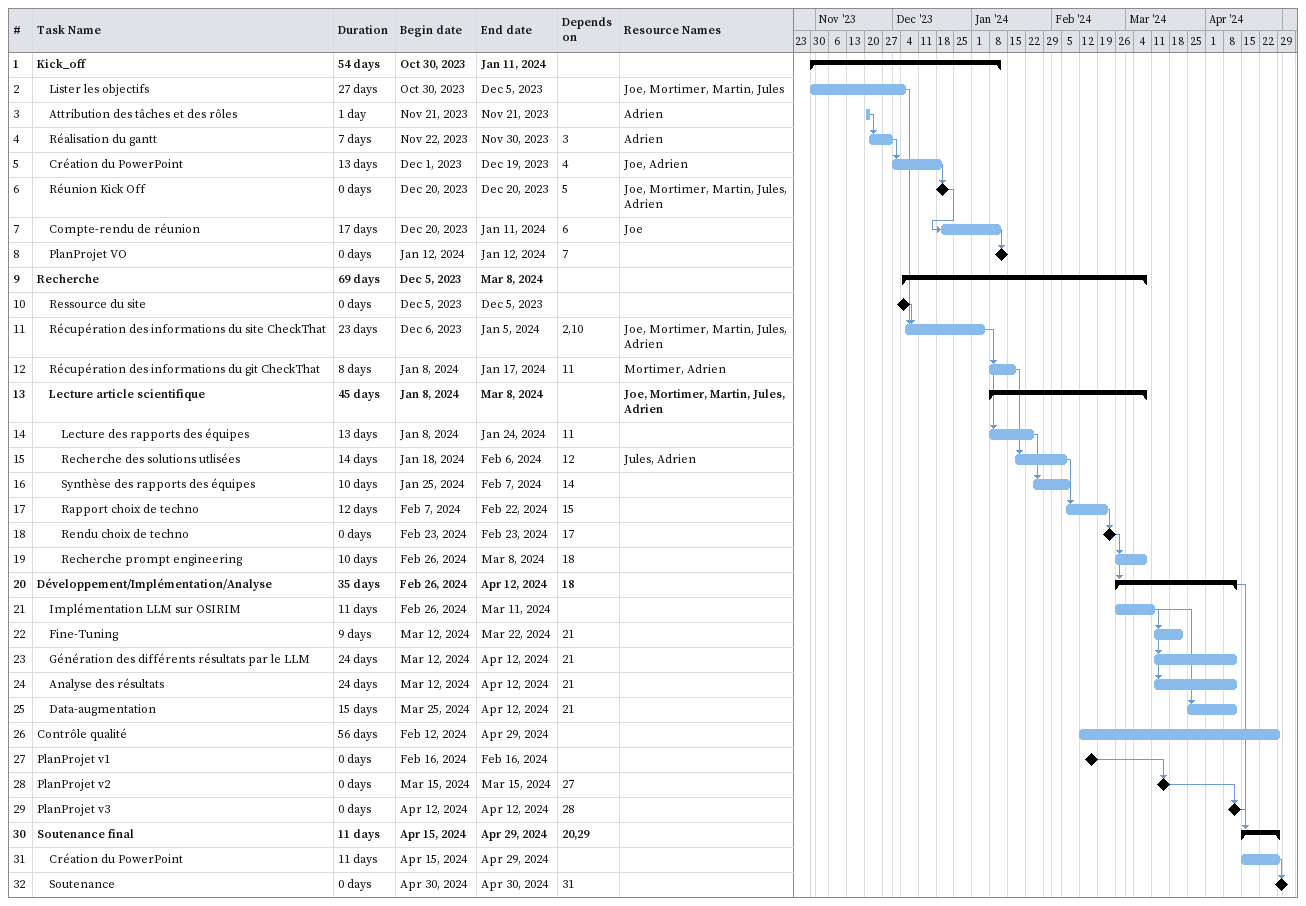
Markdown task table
| ID | Level | Task | Duration | Start | Finish | Predecessors | Resources |
|---|---|---|---|---|---|---|---|
| 1 | 1 | **Kick_off** | 54d | 2023-10-30 | 2024-01-11 |  |  |
| 2 | 2 | Lister les objectifs | 27d | 2023-10-30 | 2023-12-05 |  | Joe, Mortimer, Martin, Jules |
| 3 | 2 | Attribution des tâches et des rôles | 1d | 2023-11-21 | 2023-11-21 |  | Adrien |
| 4 | 2 | Réalisation du gantt | 7d | 2023-11-22 | 2023-11-30 | 3 | Adrien |
| 5 | 2 | Création du PowerPoint | 13d | 2023-12-01 | 2023-12-19 | 4 | Joe, Adrien |
| 6 | 2 | Réunion Kick Off | 0d | 2023-12-20 | 2023-12-20 | 5 | Joe, Mortimer, Martin, Jules, Adrien |
| 7 | 2 | Compte-rendu de réunion | 17d | 2023-12-20 | 2024-01-11 | 6 | Joe |
| 8 | 2 | PlanProjet VO | 0d | 2024-01-12 | 2024-01-12 | 7 |  |
| 9 | 1 | **Recherche** | 69d | 2023-12-05 | 2024-03-08 |  |  |
| 10 | 2 | Ressource du site | 0d | 2023-12-05 | 2023-12-05 |  |  |
| 11 | 2 | Récupération des informations du site CheckThat | 23d | 2023-12-06 | 2024-01-05 | 2, 10 | Joe, Mortimer, Martin, Jules, Adrien |
| 12 | 2 | Récupération des informations du git CheckThat | 8d | 2024-01-08 | 2024-01-17 | 11 | Mortimer, Adrien |
| 13 | 2 | **Lecture article scientifique** | 45d | 2024-01-08 | 2024-03-08 |  | Joe, Mortimer, Martin, Jules, Adrien |
| 14 | 3 | Lecture des rapports des équipes | 13d | 2024-01-08 | 2024-01-24 | 11 |  |
| 15 | 3 | Recherche des solutions utlisées | 14d | 2024-01-18 | 2024-02-06 | 12 | Jules, Adrien |
| 16 | 3 | Synthèse des rapports des équipes | 10d | 2024-01-25 | 2024-02-07 | 14 |  |
| 17 | 3 | Rapport choix de techno | 12d | 2024-02-07 | 2024-02-22 | 15 |  |
| 18 | 3 | Rendu choix de techno | 0d | 2024-02-23 | 2024-02-23 | 17 |  |
| 19 | 3 | Recherche prompt engineering | 10d | 2024-02-26 | 2024-03-08 | 18 |  |
| 20 | 1 | **Développement/Implémentation/Analyse** | 35d | 2024-02-26 | 2024-04-12 | 18 |  |
| 21 | 2 | Implémentation LLM sur OSIRIM | 11d | 2024-02-26 | 2024-03-11 |  |  |
| 22 | 2 | Fine-Tuning | 9d | 2024-03-12 | 2024-03-22 | 21 |  |
| 23 | 2 | Génération des différents résultats par le LLM | 24d | 2024-03-12 | 2024-04-12 | 21 |  |
| 24 | 2 | Analyse des résultats | 24d | 2024-03-12 | 2024-04-12 | 21 |  |
| 25 | 2 | Data-augmentation | 15d | 2024-03-25 | 2024-04-12 | 21 |  |
| 26 | 1 | Contrôle qualité | 56d | 2024-02-12 | 2024-04-29 |  |  |
| 27 | 1 | PlanProjet v1 | 0d | 2024-02-16 | 2024-02-16 |  |  |
| 28 | 1 | PlanProjet v2 | 0d | 2024-03-15 | 2024-03-15 | 27 |  |
| 29 | 1 | PlanProjet v3 | 0d | 2024-04-12 | 2024-04-12 | 28 |  |
| 30 | 1 | **Soutenance final** | 11d | 2024-04-15 | 2024-04-29 | 20, 29 |  |
| 31 | 2 | Création du PowerPoint | 11d | 2024-04-15 | 2024-04-29 |  |  |
| 32 | 2 | Soutenance | 0d | 2024-04-30 | 2024-04-30 | 31 |  |
